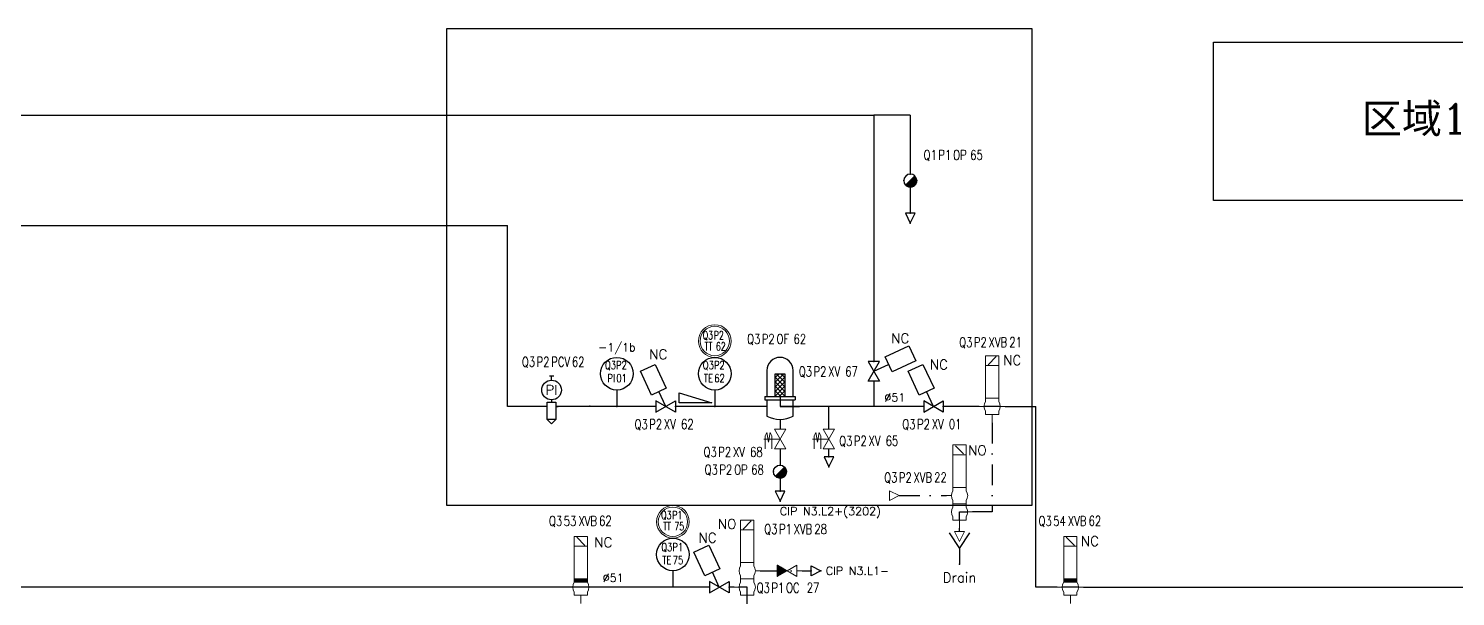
# Model space of a CAD drawing. Header units: inches. Extents: x 14952 to 16573, y 22099 to 23546.
# Drawn here: x 15573.9 to 16011.1, y 23357.1 to 23530.9 of the extents above; entities that cross this region are included whole.
import ezdxf
from ezdxf.enums import TextEntityAlignment as Align

# ---------------------------------------------------------------- set-up
doc = ezdxf.new("R2010")
doc.units = ezdxf.units.IN
doc.header["$MEASUREMENT"] = 0
doc.linetypes.add('ACAD_ISO02W100', pattern=[15, 12, -3])
doc.linetypes.add('DASHDOT2', pattern=[12.7, 6.35, -3.175, 0, -3.175])
doc.layers.add('31 Equipment', color=7, linetype='Continuous', lineweight=9)
doc.layers.add('33 Instruments Labels', color=7, linetype='Continuous', lineweight=9)
for name, color, linetype in [('CUVERIE', 7, 'Continuous'), ('LIBELLE-INSTRUM', 7, 'Continuous'), ('MATERIEL-DIVERS', 7, 'Continuous'), ('POMPES-PROCESS', 7, 'Continuous'), ('REPERES', 7, 'Continuous'), ('techn-data', 7, 'Continuous'), ('techn-data-rouge', 1, 'Continuous'), ('TEXTES', 7, 'Continuous'), ('TITRE', 7, 'Continuous'), ('TUYAUTERIE-EAU UTILITES FROIDE', 142, 'Continuous'), ('TUYAUTERIE-EGOUT', 32, 'Continuous'), ('TUYAUTERIE-GAZ', 3, 'Continuous'), ('TUYAUTERIE-NEP', 4, 'DASHDOT2'), ('TUYAUTERIE-VAPEUR', 6, 'Continuous'), ('TUYAUTERIE-VAPEUR PROCESS', 6, 'Continuous'), ('TXT_FR', 7, 'Continuous'), ('VANNES', 7, 'Continuous')]:
    doc.layers.add(name, color=color, linetype=linetype)
doc.layers.get('REPERES').off()
doc.styles.add('ROMANC', font='romanc')
doc.styles.add('ROMANS', font='ROMANS.SHX')
pattern_1 = [(45, (0, 0), (-0.02245064, 0.02245064), [])]

# ---------------------------------------------------------------- blocks, each defined once
blk = doc.blocks.new('APV-VLV-SSEAT-M+MP42-3')
at = {"layer": '31 Equipment'}
h = blk.add_hatch(dxfattribs=at)
h.set_pattern_fill('ANSI31', color=256, scale=0.01, style=0)
h.set_pattern_definition(pattern_1)
h.paths.add_polyline_path([(2, 2.5), (-2, 2.5), (-2, 1.5), (2, 1.5)])
at = {"layer": '31 Equipment', "ltscale": 38}
for p, q in [((1.25, 15.25), (-1.25, 12.75)), ((-4, 0), (-2.5, 0)), ((-2, 2.5), (-2, 1.5)), ((-2, 1.5), (2, 1.5)), ((2, 2.5), (2, 1.5)), ((-2, -2.5), (-2, -1.5)), ((2, -2.5), (-2, -2.5)), ((-2, -2.5), (2, -2.5)), ((0, -2.5), (0, -5)), ((2, -2.5), (2, -1.5))]:
    blk.add_line(p, q, dxfattribs=at)
at = {"layer": '31 Equipment', "lineweight": 30}
blk.add_line((-2.5, 0), (2.5, 0), dxfattribs=at)
at = {"layer": '31 Equipment'}
blk.add_line((2.5, 0), (4, 0), dxfattribs=at)
at = {"layer": '31 Equipment', "ltscale": 38}
for points in [[(-2, 12.5), (2, 12.5), (2, 15.5), (-2, 15.5)], [(-2, 2.5), (2, 2.5), (2, 12.5), (-2, 12.5)]]:
    blk.add_lwpolyline(points, close=True, dxfattribs=at)
for start, end in [(143.1301, 216.8699), (323.1301, 36.8699)]:
    blk.add_arc((0, 0), 2.5, start, end, dxfattribs=at)
blk = doc.blocks.new('APV-VLV-SSEAT-SW43-41')
at = {"layer": '31 Equipment', "ltscale": 38}
for p, q in [((1.25, 20.25), (-1.25, 17.75)), ((-2, 7.5), (-2, 6.5)), ((2, 7.5), (2, 6.5)), ((2.5, 5), (4, 5)), ((-2.5, 0), (-4, 0)), ((-2, 2.5), (-2, 3.5)), ((-2, 2.5), (2, 2.5)), ((-2, 2.5), (-2, 1.5)), ((2, 2.5), (2, 3.5)), ((2, 2.5), (2, 1.5)), ((-2, -1.5), (-2, -2.5)), ((-2, -2.5), (2, -2.5)), ((0, -2.5), (0, -5)), ((2, -1.5), (2, -2.5))]:
    blk.add_line(p, q, dxfattribs=at)
at = {"layer": '31 Equipment', "lineweight": 30}
for p, q in [((0, 0), (-2.5, 0)), ((0, -2.5), (0, 0))]:
    blk.add_line(p, q, dxfattribs=at)
at = {"layer": '31 Equipment', "ltscale": 38}
for points in [[(-2, 17.5), (2, 17.5), (2, 20.5), (-2, 20.5)], [(-2, 7.5), (2, 7.5), (2, 17.5), (-2, 17.5)]]:
    blk.add_lwpolyline(points, close=True, dxfattribs=at)
for centre, start, end in [((0, 5), 143.1301, 216.8699), ((0, 5), 323.1301, 36.8699), ((0, 0), 143.1301, 216.8699), ((0, 0), 323.1301, 36.8699)]:
    blk.add_arc(centre, 2.5, start, end, dxfattribs=at)
blk = doc.blocks.new('EGOUT')
at = {"color": 7}
for p, q in [((-3.2, 9.61), (0, 4.81)), ((0, 4.81), (3.2, 9.61)), ((0, 4.81), (0, 0))]:
    blk.add_line(p, q, dxfattribs=at)
at = {"color": 7, "extrusion": (0, -1, 0)}
blk.add_point((0, 0), dxfattribs=at)
at = {"layer": 'POMPES-PROCESS', "style": 'ROMANS'}
blk.add_attdef('EGOUT', text='', height=3, dxfattribs=at).set_placement((0, -4), align=Align.MIDDLE)
blk = doc.blocks.new('APV-SIGN-ARW-FLOW-1')
at = {"layer": '31 Equipment'}
for p, q in [((-1.5, -1.5), (-1.5, 1.5)), ((-1.5, 1.5), (1.5, 0)), ((1.5, 0), (-1.5, -1.5))]:
    blk.add_line(p, q, dxfattribs=at)
blk = doc.blocks.new('APV-VLV-SSEAT-SW42-3')
at = {"layer": '31 Equipment', "ltscale": 38}
for p, q in [((1.25, 15.25), (-1.25, 12.75)), ((-2, 2.5), (-2, 1.5)), ((2, 2.5), (2, 1.5)), ((-2, -2.5), (-2, -1.5)), ((2, -2.5), (-2, -2.5)), ((-2, -2.5), (2, -2.5)), ((0, -2.5), (0, -5)), ((2, -2.5), (2, -1.5))]:
    blk.add_line(p, q, dxfattribs=at)
at = {"layer": '31 Equipment'}
for p, q in [((-4, 0), (-2.5, 0)), ((2.5, 0), (4, 0))]:
    blk.add_line(p, q, dxfattribs=at)
at = {"layer": '31 Equipment', "lineweight": 30}
blk.add_line((2.5, 0), (-2.5, 0), dxfattribs=at)
at = {"layer": '31 Equipment', "ltscale": 38}
for points in [[(-2, 12.5), (2, 12.5), (2, 15.5), (-2, 15.5)], [(-2, 2.5), (2, 2.5), (2, 12.5), (-2, 12.5)]]:
    blk.add_lwpolyline(points, close=True, dxfattribs=at)
for start, end in [(143.1301, 216.8699), (323.1301, 36.8699)]:
    blk.add_arc((0, 0), 2.5, start, end, dxfattribs=at)
blk = doc.blocks.new('FLE23-A')
at = {"color": 7}
for p, q in [((0, 1.5), (-3, 0)), ((-3, 0), (0, -1.5)), ((0, -1.5), (0, 1.5))]:
    blk.add_line(p, q, dxfattribs=at)
at = {"layer": 'MATERIEL-DIVERS', "color": 7, "extrusion": (-1, 0, 0)}
blk.add_point((-3, 0), dxfattribs=at)
at = {"layer": 'MATERIEL-DIVERS', "color": 2}
for p in [(-3, 0), (0, 0)]:
    blk.add_point(p, dxfattribs=at)
at = {"layer": 'MATERIEL-DIVERS', "color": 7, "extrusion": (1, 0, 0)}
blk.add_point((0, 0), dxfattribs=at)
blk = doc.blocks.new('INSTR-M-L-PI')
at = {"color": 7, "extrusion": (0, -1, 0)}
blk.add_point((0, -10), dxfattribs=at)
at = {"layer": 'MATERIEL-DIVERS', "color": 7}
blk.add_line((0, -5), (0, -10), dxfattribs=at)
blk.add_circle((0, 0), 5, dxfattribs=at)
at = {"layer": 'LIBELLE-INSTRUM', "style": 'ROMANS', "width": 0.8, "flags": 8}
blk.add_attdef('PI', text='', height=3, dxfattribs=at).set_placement((0, 0), align=Align.MIDDLE)
blk = doc.blocks.new('INSTR-M-L-TE')
at = {"color": 7, "extrusion": (0, -1, 0)}
blk.add_point((0, -10), dxfattribs=at)
at = {"layer": 'MATERIEL-DIVERS', "color": 7}
blk.add_line((0, -5), (0, -10), dxfattribs=at)
blk.add_circle((0, 0), 5, dxfattribs=at)
at = {"layer": 'LIBELLE-INSTRUM', "style": 'ROMANS', "width": 0.8, "flags": 8}
blk.add_attdef('TE', text='', height=3, dxfattribs=at).set_placement((0, 0), align=Align.MIDDLE)
blk = doc.blocks.new('DETR12MODIF')
at = {"layer": 'MATERIEL-DIVERS', "color": 7}
for p, q in [((-0.67, 9.33), (0.67, 9.33)), ((0, 8), (0, 9.33)), ((-1.33, 0), (-2, 0)), ((-1.33, -4), (-1.33, 1.33)), ((-1.33, 1.33), (1.33, 1.33)), ((1.33, 1.33), (1.33, -4)), ((1.33, 0), (2, 0)), ((-1.33, -4), (0, -5.33)), ((1.33, -4), (-1.33, -4)), ((0, -5.33), (1.33, -4))]:
    blk.add_line(p, q, dxfattribs=at)
at = {"layer": 'MATERIEL-DIVERS'}
blk.add_line((0, 2), (0, 1.33), dxfattribs=at)
blk.add_circle((0, 5), 3, dxfattribs=at)
at = {"layer": 'MATERIEL-DIVERS', "style": 'ROMANS'}
blk.add_text('PI', height=3, dxfattribs=at).set_placement((0, 5), align=Align.MIDDLE)
blk = doc.blocks.new('*X67')
at = {"color": 0}
for p, q in [((688.5, 377.37), (691.13, 380)), ((688.5, 378.79), (689.71, 380)), ((688.5, 375.96), (691.5, 378.96)), ((688.5, 374.54), (691.5, 377.54)), ((688.5, 373.13), (691.5, 376.13)), ((689.78, 373), (691.5, 374.72)), ((691.2, 373), (691.5, 373.3))]:
    blk.add_line(p, q, dxfattribs=at)
blk = doc.blocks.new('SAFILT')
for p, q in [((-4, 11), (-4, 3)), ((-1.5, 3), (-1.5, 10)), ((-1.5, 10), (1.5, 10)), ((1.5, 10), (1.5, 3)), ((4, 3), (4, 11)), ((-4, 0), (-6, 0)), ((-4.68, 3), (-4.68, 2)), ((-4.68, 3), (4.68, 3)), ((-4.68, 2), (4.68, 2)), ((-4, 2), (-4, -3)), ((0, 3), (0, 0)), ((0, 0), (6, 0)), ((4, -3), (4, 2)), ((4.68, 3), (4.68, 2)), ((0, -4), (0, -6))]:
    blk.add_line(p, q)
for centre, radius, start, end in [((0, 11), 4, 0, 180), ((0, 4.5), 8.5, 241.9275, 298.0725)]:
    blk.add_arc(centre, radius, start, end)
at = {"xscale": -1}
blk.add_blockref('*X67', (690, -370), dxfattribs=at)
blk.add_blockref('*X67', (-690, -370))
blk = doc.blocks.new('*X70')
at = {"color": 0}
for p, q in [((96.5, 163), (103.5, 170)), ((96.5, 162.9), (103.6, 170)), ((96.5, 162.9), (103.6, 170)), ((96.5, 162.9), (103.6, 170)), ((96.6, 162.9), (103.6, 169.9)), ((96.6, 162.9), (103.6, 169.9)), ((96.6, 162.8), (103.7, 169.9)), ((96.6, 162.8), (103.7, 169.9)), ((96.6, 162.8), (103.7, 169.9)), ((96.7, 162.8), (103.7, 169.8)), ((96.7, 162.7), (103.8, 169.8)), ((96.7, 162.7), (103.8, 169.8)), ((96.7, 162.7), (103.8, 169.8)), ((96.8, 162.7), (103.8, 169.7)), ((96.8, 162.7), (103.8, 169.7)), ((96.8, 162.6), (103.9, 169.7)), ((96.8, 162.6), (103.9, 169.7)), ((96.9, 162.6), (103.9, 169.6)), ((96.9, 162.6), (103.9, 169.6)), ((96.9, 162.6), (103.9, 169.6)), ((96.9, 162.5), (104, 169.6)), ((97, 162.5), (104, 169.5)), ((97, 162.5), (104, 169.5)), ((97, 162.5), (104, 169.5)), ((97, 162.5), (104, 169.5)), ((97.1, 162.4), (104.1, 169.4)), ((97.1, 162.4), (104.1, 169.4)), ((97.1, 162.4), (104.1, 169.4)), ((97.2, 162.4), (104.1, 169.3)), ((97.2, 162.4), (104.1, 169.3)), ((97.2, 162.4), (104.1, 169.3)), ((97.2, 162.3), (104.2, 169.3)), ((97.3, 162.3), (104.2, 169.2)), ((97.3, 162.3), (104.2, 169.2)), ((97.3, 162.3), (104.2, 169.2)), ((97.3, 162.3), (104.2, 169.2)), ((97.4, 162.2), (104.3, 169.1)), ((97.4, 162.2), (104.3, 169.1)), ((97.4, 162.2), (104.3, 169.1)), ((97.5, 162.2), (104.3, 169)), ((97.5, 162.2), (104.3, 169)), ((97.5, 162.2), (104.3, 169)), ((97.5, 162.1), (104.4, 169)), ((97.6, 162.1), (104.4, 168.9)), ((97.6, 162.1), (104.4, 168.9)), ((97.6, 162.1), (104.4, 168.9)), ((97.7, 162.1), (104.4, 168.8)), ((97.7, 162.1), (104.4, 168.8)), ((97.7, 162.1), (104.4, 168.8)), ((97.7, 162), (104.5, 168.8)), ((97.8, 162), (104.5, 168.7)), ((97.8, 162), (104.5, 168.7)), ((97.8, 162), (104.5, 168.7)), ((97.9, 162), (104.5, 168.6)), ((97.9, 162), (104.5, 168.6)), ((97.9, 162), (104.5, 168.6)), ((98, 161.9), (104.6, 168.5)), ((98, 161.9), (104.6, 168.5)), ((98, 161.9), (104.6, 168.5)), ((98, 161.9), (104.6, 168.5)), ((98.1, 161.9), (104.6, 168.4)), ((98.1, 161.9), (104.6, 168.4)), ((98.1, 161.9), (104.6, 168.4)), ((98.2, 161.8), (104.7, 168.3)), ((98.2, 161.8), (104.7, 168.3)), ((98.2, 161.8), (104.7, 168.3)), ((98.3, 161.8), (104.7, 168.2)), ((98.3, 161.8), (104.7, 168.2)), ((98.3, 161.8), (104.7, 168.2)), ((98.4, 161.8), (104.7, 168.1)), ((98.4, 161.8), (104.7, 168.1)), ((98.4, 161.7), (104.8, 168.1)), ((98.5, 161.7), (104.8, 168)), ((98.5, 161.7), (104.8, 168)), ((98.5, 161.7), (104.8, 168)), ((98.6, 161.7), (104.8, 167.9)), ((98.6, 161.7), (104.8, 167.9)), ((98.6, 161.7), (104.8, 167.9)), ((98.7, 161.7), (104.8, 167.8)), ((98.7, 161.7), (104.8, 167.8)), ((98.8, 161.7), (104.8, 167.7)), ((98.8, 161.6), (104.9, 167.7)), ((98.8, 161.6), (104.9, 167.7)), ((98.9, 161.6), (104.9, 167.6)), ((98.9, 161.6), (104.9, 167.6)), ((98.9, 161.6), (104.9, 167.6)), ((99, 161.6), (104.9, 167.5)), ((99, 161.6), (104.9, 167.5)), ((99, 161.6), (104.9, 167.5)), ((99.1, 161.6), (104.9, 167.4)), ((99.1, 161.6), (104.9, 167.4)), ((99.2, 161.6), (104.9, 167.3)), ((99.2, 161.6), (104.9, 167.3)), ((99.2, 161.6), (104.9, 167.3)), ((99.3, 161.6), (104.9, 167.2)), ((99.3, 161.5), (105, 167.2)), ((99.4, 161.5), (105, 167.1)), ((99.4, 161.5), (105, 167.1)), ((99.4, 161.5), (105, 167.1)), ((99.5, 161.5), (105, 167)), ((99.5, 161.5), (105, 167)), ((99.6, 161.5), (105, 166.9)), ((99.6, 161.5), (105, 166.9)), ((99.6, 161.5), (105, 166.9)), ((99.7, 161.5), (105, 166.8)), ((99.7, 161.5), (105, 166.8)), ((99.8, 161.5), (105, 166.7)), ((99.8, 161.5), (105, 166.7)), ((99.9, 161.5), (105, 166.6)), ((99.9, 161.5), (105, 166.6)), ((99.9, 161.5), (105, 166.6)), ((100, 161.5), (105, 166.5)), ((100, 161.5), (105, 166.5)), ((100.1, 161.5), (105, 166.4)), ((100.1, 161.5), (105, 166.4)), ((100.2, 161.5), (105, 166.3)), ((100.2, 161.5), (105, 166.3)), ((100.3, 161.5), (105, 166.2)), ((100.3, 161.5), (105, 166.2)), ((100.4, 161.5), (105, 166.1)), ((100.4, 161.5), (105, 166.1)), ((100.5, 161.5), (105, 166)), ((100.5, 161.5), (105, 166)), ((100.6, 161.5), (105, 165.9)), ((100.6, 161.5), (105, 165.9)), ((100.7, 161.5), (105, 165.8)), ((100.7, 161.6), (104.9, 165.8)), ((100.8, 161.6), (104.9, 165.7)), ((100.8, 161.6), (104.9, 165.7)), ((100.9, 161.6), (104.9, 165.6)), ((100.9, 161.6), (104.9, 165.6)), ((101, 161.6), (104.9, 165.5)), ((101, 161.6), (104.9, 165.5)), ((101.1, 161.6), (104.9, 165.4)), ((101.2, 161.6), (104.9, 165.3)), ((101.2, 161.6), (104.9, 165.3)), ((101.3, 161.7), (104.8, 165.2)), ((101.3, 161.7), (104.8, 165.2)), ((101.4, 161.7), (104.8, 165.1)), ((101.5, 161.7), (104.8, 165)), ((101.5, 161.7), (104.8, 165)), ((101.6, 161.8), (104.7, 164.9)), ((101.7, 161.8), (104.7, 164.8)), ((101.7, 161.8), (104.7, 164.8)), ((101.8, 161.8), (104.7, 164.7)), ((101.9, 161.9), (104.6, 164.6)), ((102, 161.9), (104.6, 164.5)), ((102, 161.9), (104.6, 164.5)), ((102.1, 162), (104.5, 164.4)), ((102.2, 162), (104.5, 164.3)), ((102.3, 162.1), (104.4, 164.2)), ((102.4, 162.1), (104.4, 164.1)), ((102.5, 162.2), (104.3, 164)), ((102.6, 162.2), (104.3, 163.9)), ((102.7, 162.3), (104.2, 163.8)), ((102.9, 162.4), (104.1, 163.6)), ((103, 162.5), (104, 163.5)), ((103.3, 162.7), (103.8, 163.2))]:
    blk.add_line(p, q, dxfattribs=at)
blk = doc.blocks.new('ST')
at = {"color": 7}
blk.add_line((-1.41, 1.42), (1.42, -1.41), dxfattribs=at)
for start, end in [(134.8377, 315.1619), (315.2431, 134.7569)]:
    blk.add_arc((0, 0), 2, start, end, dxfattribs=at)
at = {"color": 7, "extrusion": (-1, 0, 0)}
blk.add_point((-2, 0), dxfattribs=at)
at = {"color": 7, "extrusion": (0, 1, 0)}
blk.add_point((0, 2), dxfattribs=at)
at = {"color": 7, "extrusion": (1, 0, 0)}
blk.add_point((2, 0), dxfattribs=at)
at = {"color": 7, "extrusion": (0, -1, 0)}
blk.add_point((0, -2), dxfattribs=at)
at = {"color": 7, "xscale": -0.4, "yscale": 0.4, "zscale": 0.4}
blk.add_blockref('*X70', (40, -66.6), dxfattribs=at)
blk = doc.blocks.new('VANNE SIEGE INCLINE')
at = {"color": 7}
for p, q in [((-3, 1.73), (-3, -1.73)), ((-3, -1.73), (3, 1.73)), ((3, -1.73), (-3, 1.73)), ((3, 1.73), (3, -1.73))]:
    blk.add_line(p, q, dxfattribs=at)
at = {"color": 7, "extrusion": (-1, 0, 0)}
blk.add_point((-3, 0), dxfattribs=at)
at = {"color": 7, "extrusion": (1, 0, 0)}
blk.add_point((3, 0), dxfattribs=at)
at = {"layer": 'VANNES'}
for p, q in [((3.23, 12.84), (-0.15, 5.59)), ((7.76, 10.73), (3.23, 12.84)), ((4.38, 3.47), (7.76, 10.73)), ((-0.15, 5.59), (4.38, 3.47)), ((0, 0), (2.11, 4.53))]:
    blk.add_line(p, q, dxfattribs=at)
blk = doc.blocks.new('APV-VLV-SOLV-22-1')
at = {"layer": '31 Equipment', "linetype": 'ACAD_ISO02W100', "ltscale": 38}
for p, q in [((-1, 4.5), (-2, 4)), ((3, 4.5), (-1, 4.5)), ((0, 0), (0, 5)), ((-2, 4), (1, 3.5)), ((-2, 3), (1, 3.5)), ((-1, 2.5), (-2, 3)), ((3, 2.5), (-1, 2.5))]:
    blk.add_line(p, q, dxfattribs=at)
at = {"layer": '31 Equipment', "ltscale": 38}
for p, q in [((-3, 0), (-4, 0)), ((3, 0), (4, 0))]:
    blk.add_line(p, q, dxfattribs=at)
at = {"layer": '31 Equipment'}
for p, q in [((-3, 1.734), (-3, -1.734)), ((-3, -1.734), (3, 1.734)), ((3, -1.734), (-3, 1.734)), ((3, 1.734), (3, -1.734))]:
    blk.add_line(p, q, dxfattribs=at)
blk = doc.blocks.new('APV-INS-F-L-TT')
at = {"layer": '31 Equipment'}
for radius in [5, 4.5]:
    blk.add_circle((0, 0), radius, dxfattribs=at)
blk = doc.blocks.new('REPNORM1')
at = {"layer": 'TEXTES', "style": 'ROMANS', "width": 0.75}
for tag, p in [('ZONE', (-9.75, -1.25)), ('SOUSZONE', (-5.25, -1.25)), ('ELEMENT', (-0.75, -1.25)), ('NUM', (5.59, -1.22))]:
    blk.add_attdef(tag, p, '', height=3, dxfattribs=at)
blk = doc.blocks.new('REPNORM')
at = {"layer": 'TEXTES', "style": 'ROMANS', "width": 0.75}
for tag, p in [('ZONE', (-9.75, -1.25)), ('SOUSZONE', (-5.25, -1.25)), ('ELEMENT', (0, -1.25)), ('NUM', (4.5, -1.25))]:
    blk.add_attdef(tag, p, '', height=3, dxfattribs=at)
blk = doc.blocks.new('REPINS')
at = {"layer": 'TEXTES', "style": 'ROMANS', "width": 0.75}
for tag, p in [('ZONE', (-3.3, 1)), ('SOUSZONE', (0.1, 1)), ('NUM', (0.2, -3))]:
    blk.add_attdef(tag, p, '', height=2.5, dxfattribs=at)
blk.add_attdef('ELEMENT', text='', height=2.5, dxfattribs=at).set_placement((-0.2, -3), align=Align.RIGHT)
blk = doc.blocks.new('REPINS2')
at = {"layer": 'TEXTES', "style": 'ROMANS', "width": 0.7}
for tag, p in [('ZONE', (-3.35, 0.8)), ('SOUSZONE', (0.05, 0.8)), ('NUM', (0.7, -2.6))]:
    blk.add_attdef(tag, p, '', height=2.5, dxfattribs=at)
blk.add_attdef('ELEMENT', text='', height=2.5, dxfattribs=at).set_placement((-1.56, -2.59), align=Align.CENTER)
blk = doc.blocks.new('APV-FCE-NRV-GEN-1')
at = {"layer": '31 Equipment'}
h = blk.add_hatch(dxfattribs=at)
h.set_pattern_fill('ANSI31', color=256, scale=0.01, style=0)
h.set_pattern_definition(pattern_1)
h.paths.add_polyline_path([(3, 1.75), (3, -1.75), (0, 0)])
at = {"layer": '31 Equipment', "linetype": 'ACAD_ISO02W100', "ltscale": 38}
for p, q in [((-3, 0), (-5, 0)), ((0, 0), (-3, 1.75)), ((-3, 1.75), (-3, -1.75)), ((0, 0), (-3, -1.75)), ((0, 0), (3, 1.75)), ((0, 0), (3, -1.75)), ((3, 1.75), (3, -1.75)), ((3, 0), (5, 0))]:
    blk.add_line(p, q, dxfattribs=at)
blk = doc.blocks.new('PENTE-G')
at = {"layer": 'MATERIEL-DIVERS'}
blk.add_lwpolyline([(-5, 2), (5, 2), (5, 5), (-5, 2)], dxfattribs=at)

msp = doc.modelspace()

# ---------------------------------------------------------------- linework, layer by layer
at = {"layer": 'MATERIEL-DIVERS'}
msp.add_lwpolyline([(16182.47, 23526.77), (16182.47, 23478.27), (15936.97, 23478.27), (15936.97, 23526.77)], close=True, dxfattribs=at)
at = {"layer": 'techn-data-rouge'}
msp.add_lwpolyline([(15702.14, 23530.91), (15881.35, 23530.91), (15881.35, 23384.87), (15702.14, 23384.87)], close=True, dxfattribs=at)
at = {"layer": 'TUYAUTERIE-EGOUT'}
for p, q in [((15844.1, 23482.35), (15844.1, 23474.35)), ((15859.18, 23376.92), (15859.18, 23377.92))]:
    msp.add_line(p, q, dxfattribs=at)
at = {"layer": 'TUYAUTERIE-GAZ'}
for p, q in [((15091.7, 23470.59), (15720.71, 23470.59)), ((15720.71, 23415.25), (15720.71, 23470.59)), ((15832.92, 23423), (15832.92, 23415.25)), ((15732.84, 23415.25), (15720.71, 23415.25)), ((15766.18, 23415.25), (15735.51, 23415.25)), ((15766.18, 23415.25), (15736.18, 23415.25)), ((15800.18, 23415.25), (15772.18, 23415.25)), ((15799.18, 23415.25), (15772.18, 23415.25)), ((15848.22, 23415.25), (15804.18, 23415.25)), ((15819.18, 23408.25), (15819.18, 23415.25)), ((15865.18, 23415.25), (15854.22, 23415.25)), ((15873.18, 23415.25), (15882.56, 23415.25)), ((15804.18, 23405.24), (15804.18, 23405.26)), ((15819.18, 23405.24), (15819.18, 23405.26)), ((15782.56, 23359.91), (15297.15, 23359.91)), ((15739.15, 23359.91), (15710.43, 23359.91)), ((15790.12, 23359.91), (15788.56, 23359.91)), ((15794.12, 23348.91), (15794.12, 23359.91)), ((15897.15, 23359.91), (16189.15, 23359.91))]:
    msp.add_line(p, q, dxfattribs=at)
msp.add_lwpolyline([(15889.15, 23359.91), (15882.56, 23359.91), (15882.56, 23415.25)], dxfattribs=at)
at = {"layer": 'TUYAUTERIE-NEP'}
for p, q in [((15869.18, 23410.25), (15869.18, 23382.92)), ((15840.71, 23387.92), (15855.18, 23387.92)), ((15869.18, 23382.92), (15863.18, 23382.92)), ((15798.12, 23364.91), (15813.72, 23364.91))]:
    msp.add_line(p, q, dxfattribs=at)
at = {"layer": 'TUYAUTERIE-VAPEUR'}
for p, q in [((15143.65, 23504.35), (15832.92, 23504.35)), ((15832.92, 23504.35), (15832.92, 23429))]:
    msp.add_line(p, q, dxfattribs=at)
at = {"layer": 'TUYAUTERIE-VAPEUR PROCESS'}
for p, q in [((15844.1, 23504.35), (15832.92, 23504.35)), ((15844.1, 23504.35), (15844.1, 23486.35)), ((15804.18, 23409.25), (15804.18, 23408.25)), ((15804.18, 23402.25), (15804.18, 23397.25)), ((15819.17, 23399.75), (15819.17, 23402.25)), ((15804.18, 23393.25), (15804.18, 23389.25))]:
    msp.add_line(p, q, dxfattribs=at)
at = {"layer": 'VANNES', "color": 7, "extrusion": (0, -1, 0)}
msp.add_point((15745.93, 23415.28), dxfattribs=at)

# ---------------------------------------------------------------- block references
at = {"layer": '33 Instruments Labels', "xscale": -1}
msp.add_blockref('APV-INS-F-L-TT', (15784.18, 23435.25), dxfattribs=at)
at = {"layer": '33 Instruments Labels'}
msp.add_blockref('INSTR-M-L-TE', (15771.37, 23369.91), dxfattribs=at)
at = {"layer": 'CUVERIE', "xscale": -1, "rotation": 90}
for p in [(15804.18, 23405.25), (15819.17, 23405.25)]:
    msp.add_blockref('APV-VLV-SOLV-22-1', p, dxfattribs=at)
at = {"layer": 'MATERIEL-DIVERS'}
for name, p, rotation in [('ST', (15844.1, 23484.35), 90), ('APV-SIGN-ARW-FLOW-1', (15859.18, 23375.42), 270)]:
    msp.add_blockref(name, p, dxfattribs=dict(at, rotation=rotation))
at = {"layer": 'MATERIEL-DIVERS', "xscale": -1}
for name, p, rotation in [('VANNE SIEGE INCLINE', (15832.92, 23426), 270), ('APV-SIGN-ARW-FLOW-1', (15839.21, 23387.92), 180)]:
    msp.add_blockref(name, p, dxfattribs=dict(at, rotation=rotation))
at = {"layer": 'MATERIEL-DIVERS'}
for name, p in [('INSTR-M-L-PI', (15754.18, 23425.25)), ('INSTR-M-L-TE', (15784.18, 23425.25)), ('SAFILT', (15804.18, 23415.25)), ('DETR12MODIF', (15734.18, 23415.25))]:
    msp.add_blockref(name, p, dxfattribs=at)
at = {"layer": 'MATERIEL-DIVERS', "xscale": -1}
for name, p in [('VANNE SIEGE INCLINE', (15769.18, 23415.25)), ('VANNE SIEGE INCLINE', (15851.22, 23415.25)), ('PENTE-G', (15778.3, 23414.34)), ('ST', (15804.18, 23395.25)), ('VANNE SIEGE INCLINE', (15785.56, 23359.91)), ('APV-FCE-NRV-GEN-1', (15806.34, 23364.91)), ('FLE23-A', (15813.72, 23364.91))]:
    msp.add_blockref(name, p, dxfattribs=at)
at = {"layer": 'MATERIEL-DIVERS'}
msp.add_blockref('EGOUT', (15859.18, 23366.92), dxfattribs=at).add_auto_attribs({'EGOUT': 'Drain'})
at = {"layer": 'REPERES'}
ref = msp.add_blockref('REPNORM', (15857.94, 23491.95), dxfattribs=at)
ref.add_attrib('ZONE', 'Q1', (15848.19, 23490.7), dxfattribs={"layer": 'TEXTES', "height": 3, "style": 'ROMANS', "width": 0.75})
ref.add_attrib('SOUSZONE', 'P1', (15852.69, 23490.71), dxfattribs={"layer": 'TEXTES', "height": 3, "style": 'ROMANS', "width": 0.75})
ref.add_attrib('ELEMENT', 'OP', (15857.21, 23490.71), dxfattribs={"layer": 'TEXTES', "height": 3, "style": 'ROMANS', "width": 0.75})
ref.add_attrib('NUM', '65', (15862.44, 23490.71), dxfattribs={"layer": 'TEXTES', "height": 3, "style": 'ROMANS', "width": 0.75})
for name, p, values in [('REPINS2', (15783.84, 23434.96), {'ZONE': 'Q3', 'SOUSZONE': 'P2', 'NUM': '62', 'ELEMENT': 'TT'}), ('REPNORM1', (15868.84, 23434.61), {'ZONE': 'Q3', 'SOUSZONE': 'P2', 'ELEMENT': 'XVB', 'NUM': '21'}), ('REPNORM1', (15734.84, 23428.61), {'ZONE': 'Q3', 'SOUSZONE': 'P2', 'ELEMENT': 'PCV', 'NUM': '62'}), ('REPINS', (15753.84, 23425.61), {'ZONE': 'Q3', 'SOUSZONE': 'P2', 'ELEMENT': 'PI', 'NUM': '01'}), ('REPNORM1', (15845.84, 23393.21), {'ZONE': 'Q3', 'SOUSZONE': 'P2', 'ELEMENT': 'XVB', 'NUM': '22'}), ('REPINS2', (15771.12, 23379.91), {'ZONE': 'Q3', 'SOUSZONE': 'P1', 'NUM': '75', 'ELEMENT': 'TT'}), ('REPNORM1', (15743.15, 23379.91), {'ZONE': 'Q3', 'SOUSZONE': '53', 'ELEMENT': 'XVB', 'NUM': '62'}), ('REPNORM1', (15809.12, 23377.41), {'ZONE': 'Q3', 'SOUSZONE': 'P1', 'ELEMENT': 'XVB', 'NUM': '28'}), ('REPNORM1', (15893.15, 23379.91), {'ZONE': 'Q3', 'SOUSZONE': '54', 'ELEMENT': 'XVB', 'NUM': '62'}), ('REPNORM1', (15806.78, 23359.46), {'ZONE': 'Q3', 'SOUSZONE': 'P1', 'ELEMENT': 'OC', 'NUM': '27'})]:
    msp.add_blockref(name, p, dxfattribs=at).add_auto_attribs(values)
ref = msp.add_blockref('REPNORM', (15803.84, 23435.61), dxfattribs=at)
ref.add_attrib('ZONE', 'Q3', (15794.09, 23434.36), dxfattribs={"layer": 'TEXTES', "height": 3, "style": 'ROMANS', "width": 0.75})
ref.add_attrib('SOUSZONE', 'P2', (15798.59, 23434.37), dxfattribs={"layer": 'TEXTES', "height": 3, "style": 'ROMANS', "width": 0.75})
ref.add_attrib('ELEMENT', 'OF', (15803.11, 23434.37), dxfattribs={"layer": 'TEXTES', "height": 3, "style": 'ROMANS', "width": 0.75})
ref.add_attrib('NUM', '62', (15808.34, 23434.37), dxfattribs={"layer": 'TEXTES', "height": 3, "style": 'ROMANS', "width": 0.75})
for p, rotation, values in [((15783.84, 23425.61), 0.0002280594390136059, {'ZONE': 'Q3', 'SOUSZONE': 'P2', 'ELEMENT': 'TE', 'NUM': '62'}), ((15771.12, 23369.91), 0.0002280594390062327, {'ZONE': 'Q3', 'SOUSZONE': 'P1', 'ELEMENT': 'TE', 'NUM': '75'})]:
    msp.add_blockref('REPINS', p, dxfattribs=dict(at, rotation=rotation)).add_auto_attribs(values)
ref = msp.add_blockref('REPNORM', (15819.68, 23425.65), dxfattribs=at)
ref.add_attrib('ZONE', 'Q3', (15809.93, 23424.4), dxfattribs={"layer": 'TEXTES', "height": 3, "style": 'ROMANS', "width": 0.75})
ref.add_attrib('SOUSZONE', 'P2', (15814.43, 23424.4), dxfattribs={"layer": 'TEXTES', "height": 3, "style": 'ROMANS', "width": 0.75})
ref.add_attrib('ELEMENT', 'XV', (15818.95, 23424.4), dxfattribs={"layer": 'TEXTES', "height": 3, "style": 'ROMANS', "width": 0.75})
ref.add_attrib('NUM', '67', (15824.18, 23424.4), dxfattribs={"layer": 'TEXTES', "height": 3, "style": 'ROMANS', "width": 0.75})
ref = msp.add_blockref('REPNORM', (15769.36, 23409.52), dxfattribs=at)
ref.add_attrib('ZONE', 'Q3', (15759.61, 23408.27), dxfattribs={"layer": 'TEXTES', "height": 3, "style": 'ROMANS', "width": 0.75})
ref.add_attrib('SOUSZONE', 'P2', (15764.11, 23408.28), dxfattribs={"layer": 'TEXTES', "height": 3, "style": 'ROMANS', "width": 0.75})
ref.add_attrib('ELEMENT', 'XV', (15768.62, 23408.28), dxfattribs={"layer": 'TEXTES', "height": 3, "style": 'ROMANS', "width": 0.75})
ref.add_attrib('NUM', '62', (15773.86, 23408.28), dxfattribs={"layer": 'TEXTES', "height": 3, "style": 'ROMANS', "width": 0.75})
ref = msp.add_blockref('REPNORM', (15851.41, 23409.52), dxfattribs=at)
ref.add_attrib('ZONE', 'Q3', (15841.66, 23408.27), dxfattribs={"layer": 'TEXTES', "height": 3, "style": 'ROMANS', "width": 0.75})
ref.add_attrib('SOUSZONE', 'P2', (15846.16, 23408.28), dxfattribs={"layer": 'TEXTES', "height": 3, "style": 'ROMANS', "width": 0.75})
ref.add_attrib('ELEMENT', 'XV', (15850.67, 23408.28), dxfattribs={"layer": 'TEXTES', "height": 3, "style": 'ROMANS', "width": 0.75})
ref.add_attrib('NUM', '01', (15855.91, 23408.28), dxfattribs={"layer": 'TEXTES', "height": 3, "style": 'ROMANS', "width": 0.75})
ref = msp.add_blockref('REPNORM', (15832.05, 23404.42), dxfattribs=at)
ref.add_attrib('ZONE', 'Q3', (15822.3, 23403.17), dxfattribs={"layer": 'TEXTES', "height": 3, "style": 'ROMANS', "width": 0.75})
ref.add_attrib('SOUSZONE', 'P2', (15826.8, 23403.18), dxfattribs={"layer": 'TEXTES', "height": 3, "style": 'ROMANS', "width": 0.75})
ref.add_attrib('ELEMENT', 'XV', (15831.32, 23403.18), dxfattribs={"layer": 'TEXTES', "height": 3, "style": 'ROMANS', "width": 0.75})
ref.add_attrib('NUM', '65', (15836.55, 23403.18), dxfattribs={"layer": 'TEXTES', "height": 3, "style": 'ROMANS', "width": 0.75})
ref = msp.add_blockref('REPNORM', (15790.51, 23401.03), dxfattribs=at)
ref.add_attrib('ZONE', 'Q3', (15780.76, 23399.78), dxfattribs={"layer": 'TEXTES', "height": 3, "style": 'ROMANS', "width": 0.75})
ref.add_attrib('SOUSZONE', 'P2', (15785.26, 23399.79), dxfattribs={"layer": 'TEXTES', "height": 3, "style": 'ROMANS', "width": 0.75})
ref.add_attrib('ELEMENT', 'XV', (15789.78, 23399.79), dxfattribs={"layer": 'TEXTES', "height": 3, "style": 'ROMANS', "width": 0.75})
ref.add_attrib('NUM', '68', (15795.01, 23399.79), dxfattribs={"layer": 'TEXTES', "height": 3, "style": 'ROMANS', "width": 0.75})
ref = msp.add_blockref('REPNORM', (15790.84, 23395.61), dxfattribs=at)
ref.add_attrib('ZONE', 'Q3', (15781.09, 23394.36), dxfattribs={"layer": 'TEXTES', "height": 3, "style": 'ROMANS', "width": 0.75})
ref.add_attrib('SOUSZONE', 'P2', (15785.59, 23394.37), dxfattribs={"layer": 'TEXTES', "height": 3, "style": 'ROMANS', "width": 0.75})
ref.add_attrib('ELEMENT', 'OP', (15790.11, 23394.37), dxfattribs={"layer": 'TEXTES', "height": 3, "style": 'ROMANS', "width": 0.75})
ref.add_attrib('NUM', '68', (15795.34, 23394.37), dxfattribs={"layer": 'TEXTES', "height": 3, "style": 'ROMANS', "width": 0.75})
at = {"layer": 'TITRE', "color": 7, "rotation": 90}
for p in [(15819.17, 23399.75), (15804.18, 23389.25)]:
    msp.add_blockref('FLE23-A', p, dxfattribs=at)
at = {"layer": 'TUYAUTERIE-EAU UTILITES FROIDE', "rotation": 90}
msp.add_blockref('FLE23-A', (15844.1, 23474.35), dxfattribs=at)
at = {"layer": 'TUYAUTERIE-NEP'}
for name, p in [('APV-VLV-SSEAT-SW42-3', (15869.18, 23415.25)), ('APV-INS-F-L-TT', (15771.37, 23379.91))]:
    msp.add_blockref(name, p, dxfattribs=at)
at = {"layer": 'TUYAUTERIE-NEP', "xscale": -1}
for p in [(15743.15, 23359.91), (15893.15, 23359.91)]:
    msp.add_blockref('APV-VLV-SSEAT-M+MP42-3', p, dxfattribs=at)
at = {"layer": 'VANNES', "xscale": -1}
msp.add_blockref('APV-VLV-SSEAT-SW43-41', (15859.18, 23382.92), dxfattribs=at)
at = {"layer": 'VANNES'}
msp.add_blockref('APV-VLV-SSEAT-SW43-41', (15794.12, 23359.91), dxfattribs=at)

# ---------------------------------------------------------------- texts
at = {"layer": '31 Equipment', "style": 'ROMANS'}
for s, p in [('CIP N3.L2+(3202)', (15804.15, 23381.89)), ('CIP N3.L1-', (15818.2, 23363.67))]:
    msp.add_text(s, height=2.5, dxfattribs=at).set_placement(p)
at = {"layer": 'techn-data', "style": 'ROMANS'}
for s, p in [('-1/1b', (15754.22, 23433.33)), ('%%C51', (15839.37, 23417.98)), ('%%C51', (15753.07, 23362.76))]:
    msp.add_text(s, height=2.5, dxfattribs=at).set_placement(p, align=Align.MIDDLE_CENTER)
at = {"layer": 'TEXTES', "style": 'ROMANS'}
for s, p in [('NC', (15838.26, 23434.55)), ('NC', (15764.13, 23429.68)), ('NC', (15850.11, 23426.55)), ('NC', (15872.56, 23427.87)), ('NO', (15861.83, 23400.26)), ('NO', (15785.14, 23377.76)), ('NC', (15747.28, 23372.12)), ('NC', (15779.22, 23373.51)), ('NC', (15896.38, 23372.48))]:
    msp.add_text(s, height=3, dxfattribs=at).set_placement(p)
at = {"layer": 'TXT_FR', "insert": (16054.58, 23502.86), "char_height": 9, "width": 294.206, "attachment_point": 5, "style": 'ROMANC'}
msp.add_mtext('{\\fSimSun|b0|i0|c134|p2;区域}16{\\fSimSun|b0|i0|c134|p2;：酸奶发酵系统\\fSimSun|b0|i0|c0|p2;MT3}', dxfattribs=at)

doc.saveas('drawing.dxf')
